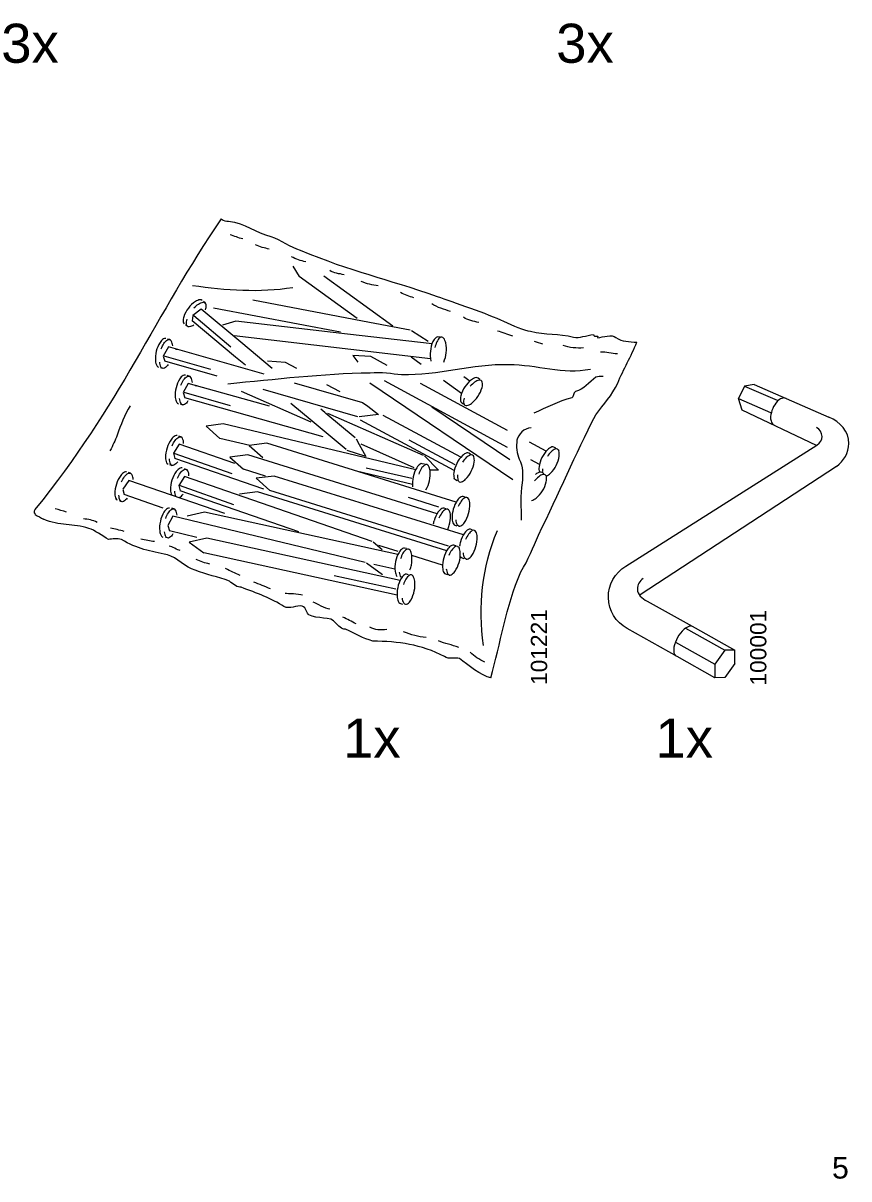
# Model space of a CAD drawing. Header units: metres. Extents: x -6.4 to 35.9, y -8.9 to 6.5.
# Drawn here: x 15.668 to 17.141, y 1.894 to 3.955 of the extents above; entities that cross this region are included whole.
import ezdxf

# ---------------------------------------------------------------- set-up
doc = ezdxf.new("R2010")
doc.units = ezdxf.units.M
doc.header["$MEASUREMENT"] = 0
doc.layers.add('PDF2_Geometry_Num_Penna__7_Num_Penna__7_Num_Penna__7_Num_Penna__7', color=7, linetype='Continuous', lineweight=18)
doc.layers.add('PDF2_Text_Num_Penna__7_Num_Penna__7_Num_Penna__7_Num_Penna__7', color=7, linetype='Continuous', lineweight=18)
doc.styles.add('GENERATED_STYLE_1', font='')
doc.styles.get('GENERATED_STYLE_1').set_extended_font_data('Arial')

msp = doc.modelspace()

# ---------------------------------------------------------------- linework, layer by layer
at = {"layer": 'PDF2_Geometry_Num_Penna__7_Num_Penna__7_Num_Penna__7_Num_Penna__7', "color": 7, "linetype": 'Continuous', "lineweight": 18, "flags": 128}
for points in [[(16.1489, 3.5213), (16.1601, 3.5026)], [(16.264, 3.4279), (16.1601, 3.5026)], [(16.3277, 3.4146), (16.2041, 3.5034)], [(15.9855, 3.4448), (15.9706, 3.4336)], [(16.0561, 3.3857), (15.9855, 3.4448)], [(16.2339, 3.4036), (16.0073, 3.4465)], [(16.3586, 3.4072), (16.2861, 3.4209), (16.0775, 3.4604)], [(15.9706, 3.4336), (15.9694, 3.424)], [(16.047, 3.3591), (15.9694, 3.424)], [(16.0383, 3.3771), (15.9723, 3.4327)], [(16.0471, 3.4234), (16.0237, 3.4159)], [(16.2468, 3.4003), (16.0471, 3.4234)], [(16.3607, 3.4068), (16.3904, 3.3876)], [(16.3946, 3.3563), (16.0443, 3.3968)], [(16.1123, 3.3387), (16.0561, 3.3857)], [(16.3974, 3.3829), (16.2468, 3.4003)], [(15.927, 3.3773), (15.9179, 3.361)], [(15.9179, 3.361), (15.9207, 3.3517)], [(16.0027, 3.3369), (15.9198, 3.3609)], [(16.0982, 3.3285), (15.927, 3.3773)], [(16.288, 3.3601), (16.256, 3.3623)], [(16.256, 3.3623), (16.2653, 3.3504)], [(16.3173, 3.3443), (16.288, 3.3601)], [(16.0138, 3.325), (15.9207, 3.3517)], [(16.0644, 3.3445), (16.047, 3.3591)], [(16.136, 3.3495), (16.104, 3.3518)], [(16.1561, 3.3387), (16.136, 3.3495)], [(16.3778, 3.3461), (16.3601, 3.3589)], [(16.4647, 3.3161), (16.454, 3.3239)], [(15.9622, 3.3122), (15.9532, 3.2959)], [(16.1076, 3.2715), (15.9622, 3.3122)], [(16.1816, 3.243), (16.0576, 3.2976)], [(16.2653, 3.2529), (16.096, 3.3015)], [(16.1515, 3.3132), (16.2734, 3.2785), (16.2826, 3.2715)], [(16.2333, 3.297), (16.2095, 3.3098)], [(16.5417, 3.1405), (16.2862, 3.3125)], [(16.5321, 3.1982), (16.3128, 3.3166)], [(16.5321, 3.2283), (16.3767, 3.3122)], [(16.4501, 3.2942), (16.4177, 3.3175)], [(16.9551, 3.3076), (16.9441, 3.2856), (17.0014, 3.2603)], [(16.9722, 3.3104), (16.9551, 3.3076), (17.0131, 3.2822)], [(16.9722, 3.3104), (17.1054, 3.2519)], [(15.9532, 3.2959), (15.9561, 3.2866)], [(16.0381, 3.2722), (15.9551, 3.2958)], [(16.2031, 3.2171), (15.9561, 3.2866)], [(16.9509, 3.2645), (16.9441, 3.2856)], [(16.1836, 3.2448), (16.1455, 3.2767)], [(16.2059, 3.2605), (16.1992, 3.2661)], [(16.2081, 3.2586), (16.2059, 3.2605)], [(16.2602, 3.215), (16.2081, 3.2586)], [(16.3819, 3.1838), (16.2115, 3.2588)], [(16.302, 3.2566), (16.2672, 3.2529)], [(16.2826, 3.2715), (16.302, 3.2566)], [(16.5361, 3.1761), (16.397, 3.2698)], [(17.0835, 3.2018), (16.9509, 3.2645)], [(16.0248, 3.2402), (15.9944, 3.2358)], [(15.9944, 3.2358), (16.0189, 3.2142)], [(16.3683, 3.1582), (16.0248, 3.2402)], [(16.2442, 3.1942), (16.1836, 3.2448)], [(16.437, 3.1569), (16.2695, 3.2466)], [(16.4488, 3.1806), (16.3105, 3.2553)], [(15.9464, 3.2038), (15.9361, 3.1879)], [(16.0456, 3.1695), (15.9464, 3.2038)], [(16.0722, 3.2015), (16.019, 3.2142)], [(16.1029, 3.2056), (16.071, 3.2015)], [(16.071, 3.2015), (16.0955, 3.18)], [(16.4405, 3.1004), (16.1029, 3.2056)], [(16.2619, 3.2137), (16.2674, 3.2036)], [(16.2674, 3.2036), (16.2792, 3.1821)], [(16.3654, 3.162), (16.2707, 3.2037)], [(16.4389, 3.1671), (16.3564, 3.2113)], [(16.6008, 3.1912), (16.5712, 3.2072)], [(15.9361, 3.1879), (15.9383, 3.1785)], [(16.041, 3.151), (15.9376, 3.187)], [(16.0976, 3.1234), (15.9383, 3.1785)], [(16.0687, 3.1847), (16.0369, 3.1806)], [(16.0369, 3.1806), (16.0613, 3.1591)], [(16.4064, 3.0796), (16.0687, 3.1847)], [(16.2792, 3.1821), (16.2458, 3.1929)], [(16.3838, 3.1829), (16.4087, 3.1575)], [(16.589, 3.1674), (16.5737, 3.1757)], [(16.1003, 3.147), (16.0613, 3.1591)], [(16.3625, 3.1322), (16.2629, 3.156)], [(16.3611, 3.1426), (16.2798, 3.1609)], [(16.4087, 3.1575), (16.3946, 3.1574)], [(17.1188, 3.164), (16.7688, 2.9352)], [(15.8562, 3.1393), (15.846, 3.1234)], [(16.0277, 3.08), (15.8562, 3.1393)], [(15.9559, 3.146), (15.9457, 3.1301)], [(16.2904, 3.0304), (15.9559, 3.146)], [(16.1157, 3.1471), (16.0839, 3.1431)], [(16.0839, 3.1431), (16.1083, 3.1215)], [(16.4533, 3.042), (16.1157, 3.1471)], [(16.4425, 3.1388), (16.4392, 3.1406)], [(15.846, 3.1233), (15.8481, 3.1139)], [(15.9177, 3.0899), (15.8481, 3.1139)], [(15.9456, 3.1301), (15.9478, 3.1207)], [(16.0437, 3.096), (15.947, 3.1301)], [(16.1599, 3.0473), (15.9478, 3.1207)], [(16.0859, 3.1188), (16.0541, 3.1148)], [(16.4236, 3.0137), (16.0859, 3.1188)], [(16.4268, 3.022), (16.1083, 3.1215)], [(16.4094, 3.0918), (16.3555, 3.1086)], [(15.9349, 3.0754), (15.9262, 3.0586)], [(16.2783, 2.9929), (15.9349, 3.0754)], [(15.9917, 3.0826), (15.9603, 3.0758)], [(16.3366, 3.0073), (15.9917, 3.0826)], [(15.9262, 3.0586), (15.9292, 3.0494)], [(15.9775, 3.0377), (15.9292, 3.0494)], [(15.9954, 3.0361), (15.964, 3.0293)], [(16.3404, 2.9608), (15.9954, 3.0361)], [(16.2924, 3.0297), (16.3087, 3.0158)], [(15.964, 3.0293), (15.9902, 3.0099)], [(16.3351, 2.9346), (15.9902, 3.0099)], [(16.3371, 3.0127), (16.3026, 3.0234)], [(16.2804, 2.9924), (16.3091, 2.9718)], [(16.3313, 2.9811), (16.2933, 2.9894)], [(16.4162, 2.9881), (16.3614, 3.0052)], [(16.333, 2.9452), (16.223, 2.9689)], [(16.7812, 2.9238), (16.8667, 2.8763)], [(16.8494, 2.8757), (16.9197, 2.8368)], [(16.8667, 2.8763), (16.9376, 2.8368)], [(16.8317, 2.851), (16.9019, 2.8115)], [(16.9197, 2.8368), (16.9019, 2.8115)], [(16.9376, 2.813), (16.9376, 2.8368), (16.9197, 2.8368)], [(16.9019, 2.8115), (16.9019, 2.787)]]:
    msp.add_lwpolyline(points, dxfattribs=at)
for points in [[(15.9872, 3.4603, 0.20328), (15.9837, 3.4614, 0.119515), (15.9753, 3.4583, 0.080731), (15.9627, 3.4465, 0.078697), (15.9544, 3.4312, 0.111698), (15.9533, 3.422, 0.194288), (15.955, 3.4187)], [(15.9727, 3.447, -0.050059), (15.9808, 3.4538, -0.120405), (15.9893, 3.4569, -0.202126), (15.9928, 3.4558), (15.9899, 3.4582)], [(15.9934, 3.4433, 0.112625), (15.9945, 3.4525, 0.194905), (15.9928, 3.4558)], [(15.96, 3.4267, 0.110797), (15.9589, 3.4175, 0.193056), (15.9606, 3.4142)], [(15.9725, 3.4162, -0.117662), (15.9641, 3.4131, -0.204358), (15.9606, 3.4142), (15.9577, 3.4166)], [(15.9222, 3.3922, 0.205526), (15.9186, 3.3917, 0.119895), (15.9121, 3.3854, 0.08083), (15.9054, 3.3696, 0.078821), (15.904, 3.3523, 0.110538), (15.9068, 3.3433, 0.192701), (15.9097, 3.341)], [(15.9143, 3.3741, -0.05194), (15.919, 3.3836, -0.119215), (15.9255, 3.3899, -0.205226), (15.9291, 3.3903), (15.9255, 3.3914)], [(15.9348, 3.3791, 0.111937), (15.932, 3.388, 0.196854), (15.9291, 3.3903)], [(16.4116, 3.3947), (16.4079, 3.3951, 0.20481), (16.4045, 3.394, 0.116575), (16.399, 3.3867, 0.078282), (16.3944, 3.3698, 0.077342), (16.3953, 3.3522)], [(16.4182, 3.35, 0.078705), (16.4228, 3.3669, 0.077414), (16.4219, 3.3844, 0.114171), (16.4181, 3.3929, 0.20093), (16.4149, 3.3947, 0.203765), (16.4114, 3.3937, 0.116579), (16.4059, 3.3863, 0.049739), (16.4025, 3.376)], [(15.9109, 3.3504, 0.111141), (15.9137, 3.3415, 0.192885), (15.9166, 3.3392)], [(15.9267, 3.3459, -0.118285), (15.9202, 3.3396, -0.204588), (15.9166, 3.3392), (15.913, 3.3402)], [(15.9573, 3.3271, 0.210787), (15.9537, 3.3266, 0.121269), (15.9473, 3.3203, 0.080895), (15.9407, 3.3044, 0.079181), (15.9394, 3.2871, 0.11133), (15.9422, 3.2782, 0.195053), (15.9451, 3.2759)], [(15.9495, 3.309, -0.049864), (15.9542, 3.3185, -0.119616), (15.9606, 3.3248, -0.207194), (15.9642, 3.3253), (15.9606, 3.3263)], [(15.97, 3.3141, 0.112176), (15.9672, 3.323, 0.194983), (15.9642, 3.3253)], [(16.4826, 3.3195), (16.4795, 3.3217, 0.209129), (16.476, 3.3225, 0.120309), (16.4678, 3.3188, 0.079732), (16.4561, 3.3061, 0.078673), (16.4488, 3.2902, 0.111358), (16.4484, 3.2809, 0.196105), (16.4503, 3.2777), (16.4534, 3.2756)], [(16.4545, 3.2859, 0.11279), (16.454, 3.2766, 0.195817), (16.456, 3.2734, 0.20876), (16.4595, 3.2727, 0.121025), (16.4677, 3.2764, 0.080659), (16.4794, 3.2891, 0.078858), (16.4867, 3.3049, 0.112575), (16.4871, 3.3143, 0.198964), (16.4852, 3.3174, 0.212278), (16.4816, 3.3182, 0.121057), (16.4734, 3.3144, 0.050071), (16.4657, 3.3071)], [(15.9463, 3.2853, 0.110536), (15.9491, 3.2764, 0.196262), (15.952, 3.2741)], [(15.962, 3.2809, -0.117762), (15.9556, 3.2745, -0.201845), (15.952, 3.2741), (15.9484, 3.2751)], [(17.0291, 3.2855, 0.19014), (17.0215, 3.2856, 0.116774), (17.0133, 3.28, 0.162535), (17.0015, 3.2532, 0.019507), (17.0014, 3.2512, 0.092181), (17.0028, 3.2434, 0.177715), (17.0075, 3.2381)], [(15.9429, 3.2191, 0.207866), (15.9393, 3.2188, 0.117871), (15.9324, 3.2128, 0.079464), (15.9246, 3.1972, 0.077736), (15.9219, 3.1799, 0.112909), (15.9239, 3.1708, 0.200864), (15.9267, 3.1684)], [(15.9336, 3.2012, -0.04884), (15.939, 3.2106, -0.117201), (15.9458, 3.2165, -0.209462), (15.9494, 3.2168), (15.9459, 3.218)], [(15.9542, 3.2053, 0.112286), (15.9522, 3.2144, 0.202513), (15.9494, 3.2168)], [(16.6182, 3.1968), (16.6149, 3.1986, 0.208655), (16.6113, 3.1989, 0.118595), (16.6036, 3.1941, 0.080222), (16.5935, 3.18, 0.078734), (16.5883, 3.1634, 0.111487), (16.5889, 3.154)], [(16.6213, 3.195, 0.208961), (16.6177, 3.1953, 0.117163), (16.61, 3.1905, 0.049127), (16.6032, 3.1822)], [(16.9376, 2.813), (16.9197, 2.7877), (16.9019, 2.787), (16.8347, 2.825), (16.7455, 2.8754, -0.582658), (16.7433, 2.9863), (17.0838, 3.202)], [(15.9284, 3.1777, 0.111599), (15.9305, 3.1686, 0.201704), (15.9333, 3.1661)], [(16.4661, 3.1863), (16.4629, 3.188, 0.206485), (16.4593, 3.1884, 0.119354), (16.4516, 3.1836, 0.080337), (16.4415, 3.1695, 0.078455), (16.4362, 3.1528, 0.111487), (16.4369, 3.1435)], [(16.4461, 3.1369, 0.20899), (16.4497, 3.1366, 0.118164), (16.4574, 3.1414, 0.080135), (16.4674, 3.1555, 0.078395), (16.4727, 3.1722, 0.112344), (16.472, 3.1815, 0.192574), (16.4697, 3.1844, 0.205681), (16.4661, 3.1847, 0.11976), (16.4584, 3.1799, 0.05068), (16.4517, 3.1716)], [(16.6012, 3.1472, 0.117979), (16.6089, 3.152, 0.079772), (16.619, 3.1661, 0.078302), (16.6243, 3.1828, 0.111639), (16.6236, 3.1921)], [(15.8526, 3.1545, 0.204946), (15.849, 3.1542, 0.116573), (15.8421, 3.1483, 0.078732), (15.8343, 3.1327, 0.077285), (15.8316, 3.1153, 0.112973), (15.8337, 3.1062)], [(15.8434, 3.1367, -0.04934), (15.8488, 3.146, -0.117536), (15.8557, 3.152, -0.207807), (15.8593, 3.1522), (15.8558, 3.1534)], [(15.9437, 3.1724, -0.115953), (15.9368, 3.1664, -0.209922), (15.9333, 3.1661), (15.9298, 3.1673)], [(15.9516, 3.1616, 0.205026), (15.948, 3.1613, 0.116523), (15.9411, 3.1553, 0.078941), (15.9333, 3.1398, 0.077356), (15.9306, 3.1224, 0.112973), (15.9327, 3.1133)], [(15.9431, 3.1434, -0.049047), (15.9485, 3.1528, -0.117674), (15.9554, 3.1587, -0.209388), (15.959, 3.159), (15.9555, 3.1602)], [(15.9638, 3.1475, 0.112812), (15.9617, 3.1566, 0.19963), (15.959, 3.159)], [(16.3837, 3.1683), (16.3801, 3.1691, 0.210495), (16.3765, 3.1685, 0.117364), (16.3702, 3.1619, 0.077969), (16.3639, 3.1456, 0.077948), (16.3628, 3.1281)], [(16.3864, 3.1225, 0.077992), (16.3928, 3.1388, 0.07681), (16.3939, 3.1563, 0.11174), (16.391, 3.1652, 0.199206), (16.388, 3.1674, 0.204073), (16.3845, 3.1667, 0.116754), (16.3782, 3.1601, 0.048469), (16.3736, 3.1503)], [(16.5968, 3.1512), (16.5937, 3.1533, 0.204246), (16.5901, 3.154, 0.120307), (16.582, 3.15)], [(16.575, 3.1036, 0.1191), (16.5831, 3.1077, 0.080729), (16.5945, 3.1207, 0.0778), (16.6012, 3.1368, 0.110308), (16.6014, 3.1461)], [(16.5994, 3.1492, 0.210353), (16.5958, 3.1499, 0.119166), (16.5877, 3.1459, 0.049707), (16.5802, 3.1383)], [(15.8383, 3.1131, 0.110924), (15.8404, 3.104, 0.199713), (15.8431, 3.1015)], [(15.8536, 3.1078, -0.117777), (15.8467, 3.1018, -0.207245), (15.8431, 3.1015), (15.8396, 3.1027)], [(16.4565, 3.1094), (16.453, 3.1105, 0.206062), (16.4494, 3.1101, 0.118405), (16.4427, 3.1039, 0.078542), (16.4353, 3.0881, 0.076712), (16.4331, 3.0707, 0.11189), (16.4355, 3.0617, 0.199962), (16.4383, 3.0593), (16.4418, 3.0582)], [(16.445, 3.0577, 0.206904), (16.4486, 3.0581, 0.117653), (16.4553, 3.0643, 0.078921), (16.4626, 3.0801, 0.076774), (16.4648, 3.0975, 0.112017), (16.4625, 3.1065, 0.196457), (16.4597, 3.1089, 0.207681), (16.4561, 3.1085, 0.117778), (16.4494, 3.1023, 0.047859), (16.4443, 3.0928)], [(15.929, 3.09, 0.207766), (15.9254, 3.0894, 0.117252), (15.9191, 3.0827, 0.07876), (15.9127, 3.0665, 0.077554), (15.9116, 3.0489, 0.112795), (15.9145, 3.0401, 0.201165), (15.9174, 3.0379)], [(15.9224, 3.0716, -0.047501), (15.927, 3.0814, -0.116876), (15.9333, 3.088, -0.204443), (15.9368, 3.0886), (15.9332, 3.0895)], [(15.9426, 3.0776, 0.112125), (15.9398, 3.0864, 0.201968), (15.9368, 3.0886)], [(16.4223, 3.0885), (16.4188, 3.0896, 0.20467), (16.4152, 3.0892, 0.11758), (16.4085, 3.083, 0.078846), (16.4011, 3.0672)], [(16.4255, 3.0519, 0.035657), (16.4282, 3.0592, 0.076826), (16.4304, 3.0766, 0.112126), (16.428, 3.0856, 0.196261), (16.4252, 3.088, 0.207645), (16.4216, 3.0876, 0.118758), (16.4149, 3.0814, 0.048039), (16.4098, 3.0719)], [(16.4693, 3.0509), (16.4658, 3.0521, 0.20555), (16.4622, 3.0517, 0.116374), (16.4555, 3.0455, 0.079351), (16.4481, 3.0297, 0.035703), (16.4465, 3.0219)], [(16.4581, 2.9989, 0.203493), (16.4617, 2.9993, 0.117653), (16.4684, 3.0055, 0.078921), (16.4758, 3.0213, 0.076826), (16.478, 3.0387, 0.112126), (16.4757, 3.0477, 0.194841), (16.4729, 3.0501, 0.207645), (16.4693, 3.0497, 0.118758), (16.4626, 3.0435, 0.048039), (16.4574, 3.034)], [(15.9351, 3.0438, -0.11504), (15.9288, 3.0372, -0.205347), (15.9253, 3.0366), (15.9217, 3.0374)], [(16.3518, 3.0176), (16.3482, 3.0184, 0.209281), (16.3446, 3.0177, 0.117399), (16.3385, 3.0109, 0.079266), (16.3324, 2.9945, 0.077194), (16.3316, 2.977, 0.113665), (16.3347, 2.9682)], [(16.3581, 2.98, 0.040169), (16.3605, 2.9884, 0.077151), (16.3613, 3.006, 0.113951), (16.3582, 3.0148, 0.20258), (16.3552, 3.0169, 0.206439), (16.3517, 3.0162, 0.11594), (16.3455, 3.0094, 0.049121), (16.3412, 2.9995)], [(16.4396, 3.0226), (16.4361, 3.0237, 0.206131), (16.4325, 3.0234, 0.116677), (16.4258, 3.0172, 0.078148), (16.4184, 3.0013, 0.076631), (16.4162, 2.9839, 0.112109), (16.4185, 2.9749, 0.199311), (16.4213, 2.9725), (16.4249, 2.9714)], [(16.4428, 3.0217, 0.205787), (16.4392, 3.0213, 0.11635), (16.4325, 3.0151, 0.048728), (16.4273, 3.0056)], [(16.428, 2.9705, 0.202436), (16.4316, 2.9709, 0.116953), (16.4383, 2.9771, 0.078348), (16.4457, 2.9929, 0.077003), (16.4479, 3.0103, 0.111938), (16.4456, 3.0193)], [(16.4546, 2.9997), (16.4511, 3.0008, -0.1998), (16.4483, 3.0032)], [(16.3556, 2.9711), (16.352, 2.9719, 0.206463), (16.3484, 2.9712, 0.115903), (16.3422, 2.9644, 0.07904), (16.3362, 2.948, 0.077655), (16.3354, 2.9305, 0.11438), (16.3384, 2.9217, 0.204607), (16.3414, 2.9196), (16.345, 2.9188)], [(16.344, 2.9294, 0.113559), (16.347, 2.9206, 0.204392), (16.35, 2.9185, 0.204297), (16.3535, 2.9192, 0.117463), (16.3597, 2.9259, 0.079305), (16.3658, 2.9423, 0.077632), (16.3665, 2.9599, 0.114775), (16.3635, 2.9687, 0.202917), (16.3605, 2.9708, 0.208735), (16.357, 2.9701, 0.11498), (16.3508, 2.9633, 0.04783), (16.3464, 2.9534)], [(16.8607, 2.8796, 0.029564), (16.8594, 2.8797, 0.066787), (16.857, 2.8794, 0.116003), (16.8472, 2.874, 0.16222), (16.8291, 2.8417, 0.048335), (16.8286, 2.8371, 0.067428), (16.8295, 2.8305, 0.128876), (16.8318, 2.8266)]]:
    msp.add_lwpolyline(points, format="xyb", dxfattribs=at)
at = {"layer": 'PDF2_Geometry_Num_Penna__7_Num_Penna__7_Num_Penna__7_Num_Penna__7', "color": 7, "linetype": 'Continuous', "lineweight": 18}
for centre, radius, start, end in [((15.9994, 3.4392), 0.00475, 213.6804, 258.7982), ((16.6695, 3.6605), 0.2875, 251.7491, 254.9122), ((15.9419, 3.3778), 0.00465, 237.1595, 283.3853), ((15.9772, 3.3128), 0.00468, 237.6472, 283.3722), ((17.0753, 3.2177), 0.0179, 359.9458, 62.3721), ((16.6158, 3.1566), 0.0214, 171.5075, 184.1431), ((15.8429, 3.1406), 0.0212, 0.1356, 25.5053), ((16.4641, 3.1459), 0.0213, 171.435, 196.8495), ((15.9591, 3.1199), 0.0211, 179.9906, 205.5855), ((15.9373, 3.126), 0.0197, 297.6525, 324.4125), ((15.8562, 3.3678), 0.3341, 240.0657, 242.9568), ((15.6311, 2.7376), 0.3634, 71.6736, 74.9845), ((16.4607, 3.0697), 0.0209, 181.6629, 207.4585), ((15.9403, 3.0495), 0.0209, 185.1786, 210.8914), ((16.4739, 3.0109), 0.0209, 181.6595, 207.4118), ((16.3592, 2.9776), 0.0206, 186.059, 212.1595), ((16.4438, 2.9825), 0.0209, 181.6854, 207.4026), ((15.8672, 2.3839), 0.6118, 66.6771, 69.7201), ((16.7862, 2.9455), 0.0223, 123.0207, 179.9975)]:
    msp.add_arc(centre, radius, start, end, dxfattribs=at)
for points in [[(16.0214, 3.6056), (15.9044, 3.4356), (15.8399, 3.2722), (15.689, 3.0877)], [(16.0214, 3.6056), (16.0252, 3.6017), (16.0307, 3.6013), (16.0344, 3.6017)], [(16.0344, 3.6017), (16.0643, 3.5988), (16.0829, 3.5807), (16.1099, 3.574)], [(16.0598, 3.5698), (16.0521, 3.5719), (16.0445, 3.5747), (16.0371, 3.5774)], [(16.1099, 3.574), (16.1269, 3.5694), (16.1451, 3.5546), (16.1621, 3.55)], [(16.1069, 3.5516), (16.0987, 3.5536), (16.0904, 3.5558), (16.0826, 3.5592)], [(16.1621, 3.55), (16.2554, 3.5109), (16.3141, 3.4998), (16.4067, 3.4674)], [(16.1723, 3.5288), (16.1633, 3.531), (16.1549, 3.5343), (16.1464, 3.5379)], [(16.2406, 3.506), (16.232, 3.5083), (16.2222, 3.508), (16.2148, 3.5136)], [(16.149, 3.4828), (16.0897, 3.4736), (16.0297, 3.4777), (15.9701, 3.4865)], [(16.3014, 3.4863), (16.2908, 3.4871), (16.2809, 3.4901), (16.271, 3.4939)], [(16.3652, 3.465), (16.3567, 3.467), (16.3488, 3.4706), (16.3409, 3.4741)], [(16.4067, 3.4674), (16.4341, 3.4573), (16.4973, 3.4365), (16.5252, 3.423)], [(16.4305, 3.4407), (16.4201, 3.444), (16.4058, 3.4474), (16.3971, 3.4544)], [(16.4807, 3.4209), (16.4713, 3.4229), (16.4615, 3.4248), (16.4533, 3.4301)], [(16.5252, 3.423), (16.5426, 3.415), (16.56, 3.407), (16.5733, 3.4053)], [(16.5414, 3.3966), (16.5321, 3.3991), (16.5232, 3.4028), (16.5141, 3.4057)], [(16.5733, 3.4053), (16.6004, 3.3986), (16.623, 3.4016), (16.65, 3.3948)], [(16.6856, 3.3994), (16.6864, 3.3927), (16.6953, 3.4007), (16.6929, 3.3936)], [(16.65, 3.3948), (16.6601, 3.3927), (16.6727, 3.3978), (16.6856, 3.3994)], [(16.6929, 3.3936), (16.7026, 3.3948), (16.7183, 3.4003), (16.7256, 3.3944)], [(16.7256, 3.3944), (16.7365, 3.3856), (16.7494, 3.3872), (16.7628, 3.3856)], [(16.7288, 3.3128), (16.7389, 3.3381), (16.7527, 3.3603), (16.7628, 3.3856)], [(16.6675, 3.3754), (16.6562, 3.3751), (16.6419, 3.3755), (16.6311, 3.3799)], [(16.7283, 3.3647), (16.7178, 3.3659), (16.7085, 3.3686), (16.6979, 3.3678)], [(16.5345, 3.3456), (16.4687, 3.3473), (16.4089, 3.3259), (16.343, 3.3276)], [(16.6799, 3.3372), (16.6319, 3.3275), (16.5838, 3.3452), (16.5345, 3.3456)], [(16.2869, 3.3305), (16.2016, 3.3297), (16.1176, 3.3188), (16.0332, 3.3112)], [(16.343, 3.3276), (16.3264, 3.3288), (16.3063, 3.333), (16.2869, 3.3305)], [(16.6898, 3.3231), (16.6777, 3.3147), (16.6678, 3.3015), (16.6535, 3.2979)], [(16.7028, 3.3248), (16.6979, 3.3242), (16.6929, 3.3252), (16.6898, 3.3231)], [(16.6535, 3.2979), (16.6488, 3.2956), (16.6499, 3.2872), (16.6466, 3.2868)], [(16.6896, 3.2565), (16.7038, 3.2754), (16.7183, 3.291), (16.7288, 3.3128)], [(16.6466, 3.2868), (16.6228, 3.2802), (16.6012, 3.2689), (16.5793, 3.2592)], [(15.8591, 3.2721), (15.8482, 3.2562), (15.8424, 3.2381), (15.8356, 3.2202)], [(16.5874, 3.0416), (16.6242, 3.1181), (16.6525, 3.1833), (16.6896, 3.2565)], [(17.1411, 3.205), (17.1411, 3.2269), (17.1261, 3.2434), (17.1054, 3.2519)], [(15.8356, 3.2202), (15.8319, 3.2107), (15.828, 3.2012), (15.8228, 3.1922)], [(16.5743, 3.2329), (16.5612, 3.2329), (16.5511, 3.2214), (16.549, 3.2109)], [(17.0838, 3.202), (17.091, 3.2073), (17.0932, 3.2112), (17.0932, 3.2177)], [(16.549, 3.2109), (16.547, 3.2003), (16.5486, 3.1869), (16.5531, 3.1772)], [(16.6213, 3.195), (16.6224, 3.1944), (16.6232, 3.1934), (16.6236, 3.1921)], [(17.1188, 3.164), (17.132, 3.1741), (17.1411, 3.1884), (17.1411, 3.205)], [(16.5531, 3.1772), (16.5595, 3.1644), (16.5598, 3.149), (16.5581, 3.1352)], [(15.8593, 3.1522), (15.8605, 3.1518), (15.8615, 3.1509), (15.862, 3.1498)], [(16.4392, 3.1406), (16.4381, 3.1412), (16.4373, 3.1422), (16.4369, 3.1435)], [(16.4461, 3.1369), (16.445, 3.1375), (16.4441, 3.1385), (16.4438, 3.1398)], [(16.5581, 3.1352), (16.5543, 3.1125), (16.5569, 3.0906), (16.5563, 3.0683)], [(16.5994, 3.1492), (16.6004, 3.1485), (16.6011, 3.1474), (16.6014, 3.1461)], [(15.8364, 3.1038), (15.8352, 3.1042), (15.8342, 3.1051), (15.8337, 3.1062)], [(15.689, 3.0877), (15.689, 3.0877), (15.6855, 3.0821), (15.6892, 3.0791)], [(15.7851, 3.0535), (15.7576, 3.0636), (15.7322, 3.0568), (15.7043, 3.0703)], [(15.7997, 3.0644), (15.7917, 3.0681), (15.7841, 3.0707), (15.7755, 3.0705)], [(15.8202, 3.0341), (15.8097, 3.0396), (15.7952, 3.0514), (15.7851, 3.0535)], [(15.8479, 3.0483), (15.84, 3.0511), (15.8317, 3.052), (15.8238, 3.0544)], [(16.4003, 3.062), (16.4007, 3.0649), (16.4003, 3.0644), (16.4011, 3.0672)], [(16.445, 3.0577), (16.4438, 3.0581), (16.4428, 3.0589), (16.4422, 3.0601)], [(15.8433, 3.0337), (15.8364, 3.0362), (15.8267, 3.0349), (15.8202, 3.0341)], [(15.9253, 3.0068), (15.895, 3.0131), (15.8715, 3.0169), (15.8433, 3.0337)], [(15.9023, 3.0302), (15.8942, 3.0312), (15.8861, 3.0328), (15.8781, 3.0343)], [(15.9253, 3.0366), (15.9241, 3.0368), (15.923, 3.0376), (15.9223, 3.0387)], [(16.4891, 2.8447), (16.4799, 2.9154), (16.4858, 2.9831), (16.5142, 3.05)], [(16.5559, 2.976), (16.5696, 2.9983), (16.5769, 3.0198), (16.5874, 3.0416)], [(15.9483, 3.0143), (15.943, 3.0149), (15.9338, 3.0215), (15.9284, 3.0222)], [(16.4428, 3.0217), (16.444, 3.0213), (16.4449, 3.0205), (16.4456, 3.0193)], [(15.9746, 2.979), (15.9576, 2.9836), (15.9422, 3.0021), (15.9253, 3.0068)], [(16.0008, 2.99), (15.9925, 2.9922), (15.9845, 2.9945), (15.9767, 2.9981)], [(16.4581, 2.9989), (16.4569, 2.9993), (16.456, 3.0001), (16.4553, 3.0013)], [(16.036, 2.9597), (16.0154, 2.9672), (15.9952, 2.9714), (15.9746, 2.979)], [(16.0551, 2.9699), (16.0464, 2.9739), (16.0376, 2.9778), (16.029, 2.982)], [(16.428, 2.9705), (16.4268, 2.9709), (16.4258, 2.9717), (16.4252, 2.9729)], [(16.5023, 2.787), (16.5197, 2.849), (16.5285, 2.9129), (16.5559, 2.976)], [(16.057, 2.9487), (16.0505, 2.9479), (16.0432, 2.9538), (16.036, 2.9597)], [(16.1333, 2.9143), (16.1119, 2.9285), (16.0844, 2.9386), (16.057, 2.9487)], [(16.1666, 2.9345), (16.159, 2.9373), (16.1403, 2.937), (16.1356, 2.9377)], [(16.7639, 2.9455), (16.7639, 2.9351), (16.7715, 2.9297), (16.7812, 2.9238)], [(16.166, 2.9151), (16.1559, 2.9172), (16.1438, 2.9088), (16.1333, 2.9143)], [(16.1778, 2.8995), (16.1741, 2.9025), (16.1729, 2.9126), (16.166, 2.9151)], [(16.2151, 2.9097), (16.2072, 2.9108), (16.1921, 2.9191), (16.1854, 2.9221)], [(16.2254, 2.8852), (16.2174, 2.8978), (16.1919, 2.8911), (16.1778, 2.8995)], [(16.2623, 2.8834), (16.254, 2.8875), (16.2466, 2.892), (16.2382, 2.8955)], [(16.2432, 2.8739), (16.24, 2.8735), (16.2331, 2.876), (16.2254, 2.8852)], [(16.2917, 2.8528), (16.2747, 2.8575), (16.2606, 2.8659), (16.2432, 2.8739)], [(16.3166, 2.8733), (16.3049, 2.8727), (16.2963, 2.872), (16.2864, 2.8774)], [(16.387, 2.8593), (16.3725, 2.8602), (16.3601, 2.8639), (16.3468, 2.8693)], [(16.4197, 2.8251), (16.3777, 2.847), (16.3377, 2.852), (16.2917, 2.8528)], [(16.4453, 2.8412), (16.4328, 2.8462), (16.4205, 2.848), (16.4091, 2.8532)], [(16.4464, 2.8217), (16.4395, 2.8242), (16.427, 2.8192), (16.4197, 2.8251)], [(16.4916, 2.815), (16.4814, 2.8207), (16.4728, 2.8245), (16.4655, 2.8331)], [(16.5023, 2.787), (16.4853, 2.7916), (16.4609, 2.8099), (16.4464, 2.8217)]]:
    msp.add_open_spline(points, degree=3, dxfattribs=at)

# ---------------------------------------------------------------- texts
at = {"layer": 'PDF2_Text_Num_Penna__7_Num_Penna__7_Num_Penna__7_Num_Penna__7', "color": 7, "linetype": 'Continuous', "lineweight": 18, "attachment_point": 7, "style": 'GENERATED_STYLE_1'}
for s, insert, char_height in [('\\A1;{\\pql;\\fArial|b0|i0|c0|p34;3x}', (15.6288, 3.883), 0.069662), ('\\A1;{\\pql;\\fArial|b0|i0|c0|p34;3x}', (16.6189, 3.883), 0.069662), ('\\A1;{\\pql;\\fArial|b0|i0|c0|p34;1x}', (16.2386, 2.645), 0.069662), ('\\A1;{\\pql;\\fArial|b0|i0|c0|p34;1x}', (16.7959, 2.645), 0.069662), ('\\A1;{\\pql;\\fArial|b0|i0|c0|p34;5}', (17.111, 1.8938), 0.038701)]:
    msp.add_mtext(s, dxfattribs=dict(at, insert=insert, char_height=char_height))
at = {"layer": 'PDF2_Text_Num_Penna__7_Num_Penna__7_Num_Penna__7_Num_Penna__7', "color": 7, "linetype": 'Continuous', "lineweight": 18, "char_height": 0.029025, "attachment_point": 7, "rotation": 90, "style": 'GENERATED_STYLE_1'}
for s, insert in [('\\A1;{\\pql;\\fArial|b0|i0|c0|p34;101221}', (16.6032, 2.7745)), ('\\A1;{\\pql;\\fArial|b0|i0|c0|p34;100001}', (16.9943, 2.7734))]:
    msp.add_mtext(s, dxfattribs=dict(at, insert=insert))

doc.saveas('drawing.dxf')
